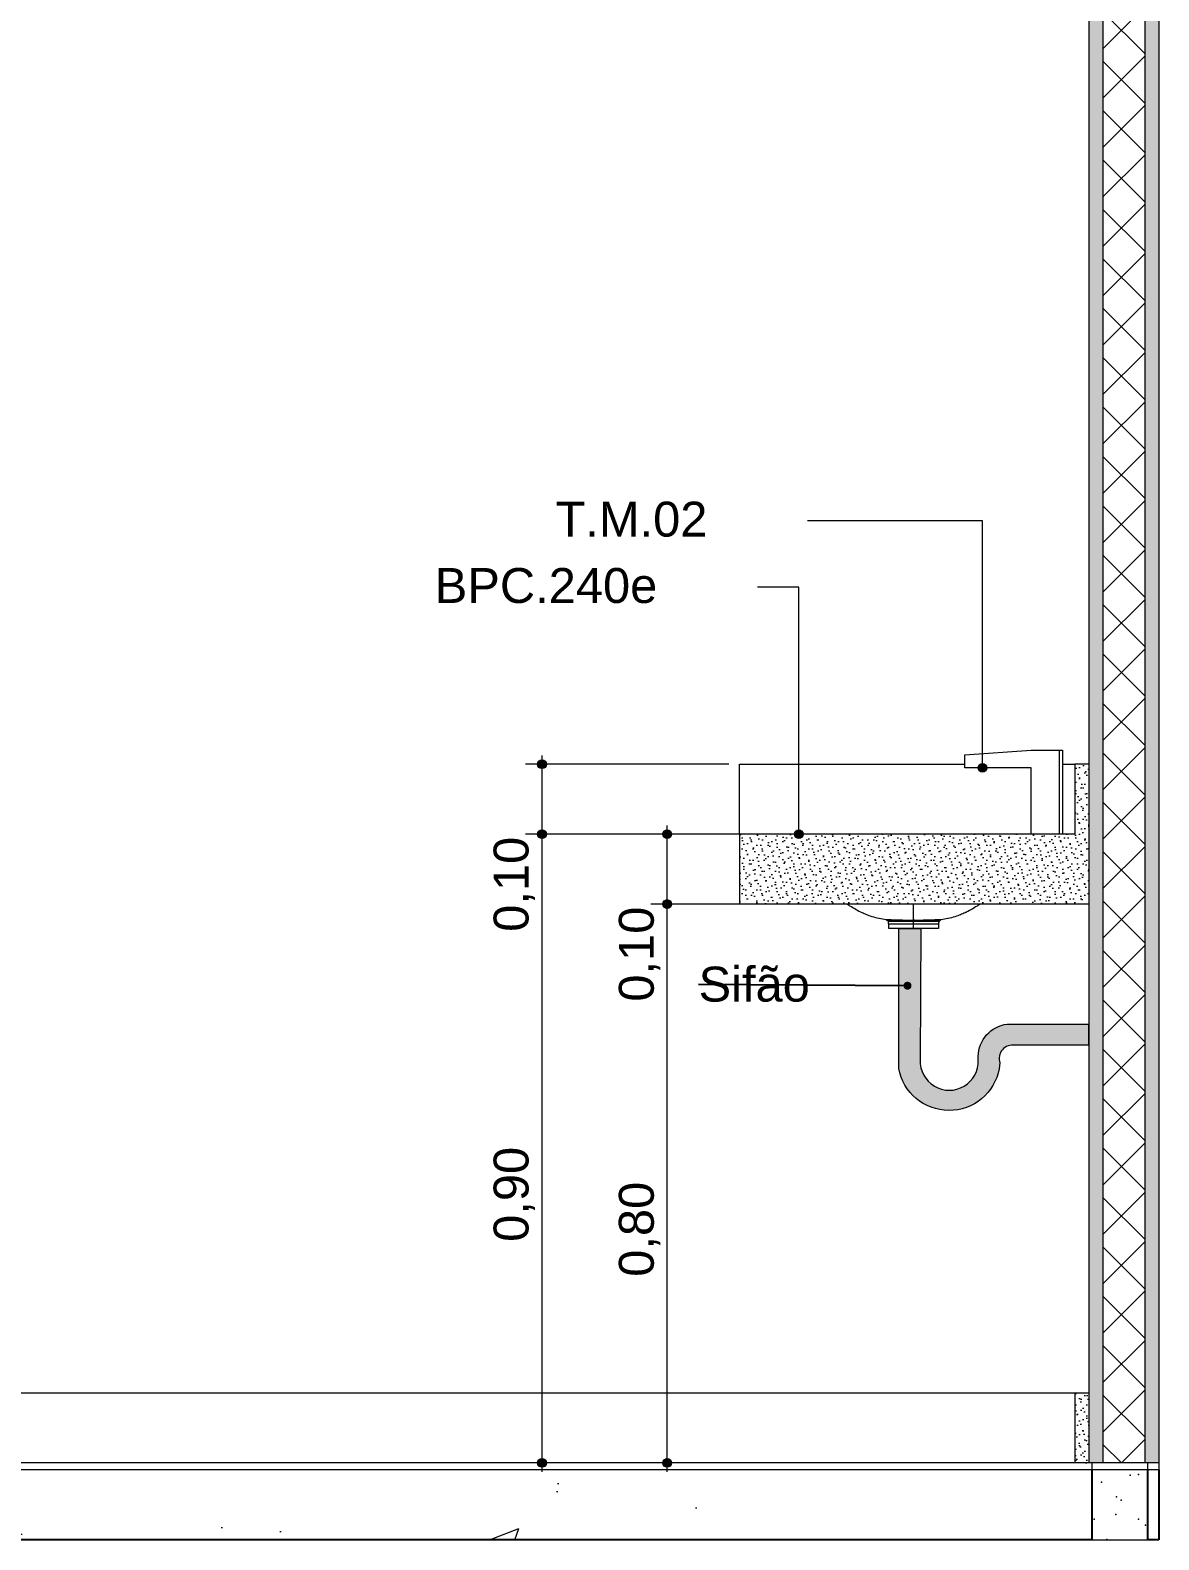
# Model space of a CAD drawing. Header units: metres. Extents: x -1.9 to 95.3, y -2.2 to 2.5.
# Drawn here: x 9.929 to 11.544, y -2.225 to -0.064 of the extents above; entities that cross this region are included whole.
import ezdxf

# ---------------------------------------------------------------- set-up
doc = ezdxf.new("R2010")
doc.units = ezdxf.units.M
doc.header["$MEASUREMENT"] = 0
for name, color, linetype in [('COTAS CORTE', 7, 'Continuous'), ('NOTAS-LAYOUT.EXEC', 7, 'Continuous'), ('PAREDE CONSTRUIR', 7, 'Continuous')]:
    doc.layers.add(name, color=color, linetype=linetype)
for name, color, linetype, lineweight, true_color in [('COTAS CORTE_Caneta_No__25', 7, 'Continuous', 13, 0x982312), ('LAJES.EST_Caneta_No__254', 7, 'Continuous', 0, 0xd1c9ad), ('LAJES.EST_Caneta_No__97', 7, 'Continuous', 13, 0x6b6b6b), ('LOUCAS-METAIS.ARQ_Caneta_No__13', 7, 'Continuous', 0, 0xaaaaaa), ('LOUCAS-METAIS.ARQ_Caneta_No__96', 7, 'Continuous', 0, 0xb6b6b6), ('LOUCAS-METAIS.ARQ_Caneta_No__97', 7, 'Continuous', 13, 0x6b6b6b), ('NOTAS-EXECUTIVO.ARQ_Caneta_No__19', 7, 'Continuous', 0, 0xe9e9e9), ('PISO - Rodapé_Caneta_No__97', 7, 'Continuous', 13, 0x6b6b6b)]:
    doc.layers.add(name, color=color, linetype=linetype, lineweight=lineweight, true_color=true_color)
for name, color, linetype, lineweight in [('LAJES.EST_Caneta_No__241', 7, 'Continuous', 13), ('LAJES.EST_Caneta_No__4', 7, 'Continuous', 25), ('LAJES.EST_Caneta_No__7', 7, 'Continuous', 13), ('NOTAS-EXECUTIVO.ARQ_Caneta_No__1', 7, 'Continuous', 40), ('NOTAS-EXECUTIVO.ARQ_Caneta_No__241', 7, 'Continuous', 13), ('NOTAS-EXECUTIVO.ARQ_Caneta_No__5', 7, 'Continuous', 20), ('NOTAS-LAYOUT.EXEC_Caneta_No__241', 7, 'Continuous', 13), ('NOTAS-LAYOUT.EXEC_Caneta_No__5', 7, 'Continuous', 20), ('PAREDE CONSTRUIR_Caneta_No__241', 7, 'Continuous', 13), ('PAREDE CONSTRUIR_Caneta_No__83', 84, 'Continuous', 0), ('PISO - Rodapé_Caneta_No__11', 7, 'Continuous', 5)]:
    doc.layers.add(name, color=color, linetype=linetype, lineweight=lineweight)
doc.styles.add('GENERATED_STYLE_1', font='arial.ttf')
doc.dimstyles.new('GENERATED_STYLE__2', dxfattribs={"dimtxt": 0.05, "dimasz": 0.02375, "dimexe": 0.18, "dimexo": 0.267183, "dimgap": 0, "dimtad": 1, "dimzin": 0, "dimdsep": 46, "dimtxsty": 'GENERATED_STYLE_1', "dimblk": 'ARROWHEAD_11', "dimblk1": 'ARROWHEAD_11', "dimblk2": 'ARROWHEAD_11', "dimcen": 0.09, "dimclrd": 256, "dimclre": 256, "dimclrt": 256, "dimadec": 0, "dimazin": 0, "dimtfac": 1, "dimtdec": 4, "dimtmove": 0, "dimatfit": 3, "dimfxl": 0, "dimtolj": 1, "dimtzin": 0, "dimarcsym": 0})
doc.dimstyles.new('GENERATED_STYLE__6', dxfattribs={"dimtxt": 0.18, "dimasz": 0.0228, "dimexe": 0.18, "dimexo": 0.0625, "dimgap": 0, "dimtad": 0, "dimtih": 1, "dimtoh": 1, "dimdec": 4, "dimzin": 0, "dimdsep": 46, "dimcen": 0.09, "dimadec": 0, "dimazin": 0, "dimtfac": 1, "dimtdec": 4, "dimtmove": 0, "dimatfit": 3, "dimldrblk": 'ARROWHEAD_11', "dimfxl": 0, "dimtolj": 1, "dimtzin": 0, "dimarcsym": 0})
pattern_1 = [(45, (-39.06765, -1.615), (-0.159099, 0.159099), [0, -0.15, 0, -0.225]), (110, (-38.56765, -1.615), (0.2114308, 0.0769545), [0, -0.11, 0, -0.19])]
pattern_2 = [(50, (-39.06765, -2.115), (-0.546554, 0.0478173), [0.05715, -0.62865]), (355, (-39.06765, -2.115), (-0.10573, 0.5731705), [0.04572, -0.502922]), (100.4514, (-39.0221, -2.119), (0.440824, 0.525353), [0.04857, -0.534271]), (46.1842, (-39.06765, -1.9626), (-0.813237, 0.126127), [0.085725, -0.942975]), (96.6356, (-38.9999, -1.9731), (0.712212, 0.742278), [0.072855, -0.801407]), (351.1842, (-39.06765, -1.9626), (0.712212, 0.742278), [0.06858, -0.754379]), (21, (-38.99145, -2.0007), (-0.454843, 0.3067956), [0.05715, -0.62865]), (326, (-38.99145, -2.0007), (0.185406, 0.552564), [0.04572, -0.50292]), (71.4514, (-38.95355, -2.02627), (0.640249, 0.2457683), [0.04857, -0.53427]), (37.5, (-39.06765, -2.115), (0.0092658, 0.2536651), [0, -0.496824, 0, -0.51054, 0, -0.504825]), (7.5, (-39.06765, -2.115), (0.200459, 0.3005417), [0, -0.291084, 0, -0.485394, 0, -0.192405]), (327.5, (-39.23758, -2.115), (-0.4067718, 0.0171862), [0, -0.1905, 0, -0.59436, 0, -0.78867]), (317.5, (-39.31378, -2.115), (0.4443875, 0.0762795), [0, -0.24765, 0, -0.394716, 0, -0.56007])]
pattern_3 = [(45, (-39.067654, -2.09), (-0.0079549513, 0.0079549513), [0, -0.0075, 0, -0.01125]), (110, (-39.042654, -2.09), (0.010571542, 0.0038477266), [0, -0.0055, 0, -0.0095])]

# ---------------------------------------------------------------- blocks, each defined once
blk = doc.blocks.new('*D44', base_point=(-39.0677, -2.115))
at = {"layer": 'COTAS CORTE_Caneta_No__25', "linetype": 'Continuous', "lineweight": 13, "true_color": 0x982312}
for points in [[(10.6554, -1.215), (10.6559, -1.2174), (10.6572, -1.2194), (10.6593, -1.2208), (10.6616, -1.2212), (10.664, -1.2208), (10.6661, -1.2194), (10.6674, -1.2174), (10.6679, -1.215), (10.6674, -1.2126), (10.6661, -1.2106), (10.664, -1.2092), (10.6616, -1.2087), (10.6593, -1.2092), (10.6572, -1.2106), (10.6559, -1.2126)], [(10.6554, -2.115), (10.6559, -2.1174), (10.6572, -2.1194), (10.6593, -2.1208), (10.6616, -2.1212), (10.664, -2.1208), (10.6661, -2.1194), (10.6674, -2.1174), (10.6679, -2.115), (10.6674, -2.1126), (10.6661, -2.1106), (10.664, -2.1092), (10.6616, -2.1087), (10.6593, -2.1092), (10.6572, -2.1106), (10.6559, -2.1126)]]:
    blk.add_hatch(color=24, dxfattribs=at).paths.add_polyline_path(points)
at = {"layer": 'COTAS CORTE_Caneta_No__25', "color": 24, "linetype": 'Continuous', "lineweight": 13, "true_color": 0x982312}
for p, q in [((10.6554, -1.215), (10.6382, -1.215)), ((10.6616, -2.1087), (10.6616, -1.2212)), ((10.9288, -1.215), (10.6679, -1.215)), ((10.6554, -2.115), (10.6382, -2.115)), ((10.9288, -2.115), (10.6679, -2.115)), ((10.6616, -2.1275), (10.6616, -2.1212))]:
    blk.add_line(p, q, dxfattribs=at)
for centre in [(10.6616, -1.215), (10.6616, -2.115)]:
    blk.add_circle(centre, 0.00625, dxfattribs=at)
at = {"layer": 'COTAS CORTE_Caneta_No__25', "color": 24, "lineweight": 13, "true_color": 0x982312, "char_height": 0.05, "attachment_point": 7, "rotation": 90, "style": 'GENERATED_STYLE_1'}
for s, insert in [('\\A1;{\\pql;\\fArial|b0|i0|c0|p0;\\W1.000000;0,10}', (10.6516, -1.3547)), ('\\A1;{\\pql;\\fArial|b0|i0|c0|p0;\\W1.000000;0,90}', (10.6516, -1.7985))]:
    blk.add_mtext(s, dxfattribs=dict(at, insert=insert))
blk = doc.blocks.new('ARROWHEAD_11')
at = {"color": 0, "linetype": 'Continuous', "lineweight": 0}
blk.add_line((0, 0), (-1, 0), dxfattribs=at)
at = {"color": 0, "linetype": 'Continuous', "lineweight": 0, "const_width": 0.25, "flags": 128}
blk.add_lwpolyline([(-0.125, 0, 1), (0.125, 0, 1)], format="xyb", close=True, dxfattribs=at)
blk = doc.blocks.new('*D45', base_point=(-39.0677, -2.115))
at = {"layer": 'COTAS CORTE_Caneta_No__25', "linetype": 'Continuous', "lineweight": 13, "true_color": 0x982312}
for points in [[(10.6554, -1.115), (10.6559, -1.1174), (10.6572, -1.1194), (10.6593, -1.1208), (10.6616, -1.1212), (10.664, -1.1208), (10.6661, -1.1194), (10.6674, -1.1174), (10.6679, -1.115), (10.6674, -1.1126), (10.6661, -1.1106), (10.664, -1.1092), (10.6616, -1.1087), (10.6593, -1.1092), (10.6572, -1.1106), (10.6559, -1.1126)], [(10.6554, -1.215), (10.6559, -1.2174), (10.6572, -1.2194), (10.6593, -1.2208), (10.6616, -1.2212), (10.664, -1.2208), (10.6661, -1.2194), (10.6674, -1.2174), (10.6679, -1.215), (10.6674, -1.2126), (10.6661, -1.2106), (10.664, -1.2092), (10.6616, -1.2087), (10.6593, -1.2092), (10.6572, -1.2106), (10.6559, -1.2126)]]:
    blk.add_hatch(color=24, dxfattribs=at).paths.add_polyline_path(points)
at = {"layer": 'COTAS CORTE_Caneta_No__25', "color": 24, "linetype": 'Continuous', "lineweight": 13, "true_color": 0x982312}
for p, q in [((10.6554, -1.115), (10.6382, -1.115)), ((10.6616, -1.1087), (10.6616, -1.1025)), ((10.6616, -1.2087), (10.6616, -1.1212)), ((10.9288, -1.115), (10.6679, -1.115)), ((10.6554, -1.215), (10.6382, -1.215)), ((10.9288, -1.215), (10.6679, -1.215))]:
    blk.add_line(p, q, dxfattribs=at)
for centre in [(10.6616, -1.115), (10.6616, -1.215)]:
    blk.add_circle(centre, 0.00625, dxfattribs=at)
blk = doc.blocks.new('*D46', base_point=(-39.0677, -2.115))
at = {"layer": 'COTAS CORTE_Caneta_No__25', "linetype": 'Continuous', "lineweight": 13, "true_color": 0x982312}
for points in [[(10.8346, -1.315), (10.8351, -1.3174), (10.8364, -1.3194), (10.8385, -1.3208), (10.8408, -1.3212), (10.8432, -1.3208), (10.8453, -1.3194), (10.8466, -1.3174), (10.8471, -1.315), (10.8466, -1.3126), (10.8453, -1.3106), (10.8432, -1.3092), (10.8408, -1.3087), (10.8385, -1.3092), (10.8364, -1.3106), (10.8351, -1.3126)], [(10.8346, -2.115), (10.8351, -2.1174), (10.8364, -2.1194), (10.8385, -2.1208), (10.8408, -2.1212), (10.8432, -2.1208), (10.8453, -2.1194), (10.8466, -2.1174), (10.8471, -2.115), (10.8466, -2.1126), (10.8453, -2.1106), (10.8432, -2.1092), (10.8408, -2.1087), (10.8385, -2.1092), (10.8364, -2.1106), (10.8351, -2.1126)]]:
    blk.add_hatch(color=24, dxfattribs=at).paths.add_polyline_path(points)
at = {"layer": 'COTAS CORTE_Caneta_No__25', "color": 24, "linetype": 'Continuous', "lineweight": 13, "true_color": 0x982312}
for p, q in [((10.8346, -1.315), (10.8174, -1.315)), ((11.108, -1.315), (10.8471, -1.315)), ((10.8408, -2.1087), (10.8408, -1.3212)), ((10.8346, -2.115), (10.8174, -2.115)), ((11.108, -2.115), (10.8471, -2.115)), ((10.8408, -2.1275), (10.8408, -2.1212))]:
    blk.add_line(p, q, dxfattribs=at)
for centre in [(10.8408, -1.315), (10.8408, -2.115)]:
    blk.add_circle(centre, 0.00625, dxfattribs=at)
at = {"layer": 'COTAS CORTE_Caneta_No__25', "color": 24, "lineweight": 13, "true_color": 0x982312, "char_height": 0.05, "attachment_point": 7, "rotation": 90, "style": 'GENERATED_STYLE_1'}
for s, insert in [('\\A1;{\\pql;\\fArial|b0|i0|c0|p0;\\W1.000000;0,10}', (10.8308, -1.4547)), ('\\A1;{\\pql;\\fArial|b0|i0|c0|p0;\\W1.000000;0,80}', (10.8308, -1.8485))]:
    blk.add_mtext(s, dxfattribs=dict(at, insert=insert))
blk = doc.blocks.new('*D47', base_point=(-39.0677, -2.115))
at = {"layer": 'COTAS CORTE_Caneta_No__25', "linetype": 'Continuous', "lineweight": 13, "true_color": 0x982312}
for points in [[(10.8346, -1.215), (10.8351, -1.2174), (10.8364, -1.2194), (10.8385, -1.2208), (10.8408, -1.2212), (10.8432, -1.2208), (10.8453, -1.2194), (10.8466, -1.2174), (10.8471, -1.215), (10.8466, -1.2126), (10.8453, -1.2106), (10.8432, -1.2092), (10.8408, -1.2087), (10.8385, -1.2092), (10.8364, -1.2106), (10.8351, -1.2126)], [(10.8346, -1.315), (10.8351, -1.3174), (10.8364, -1.3194), (10.8385, -1.3208), (10.8408, -1.3212), (10.8432, -1.3208), (10.8453, -1.3194), (10.8466, -1.3174), (10.8471, -1.315), (10.8466, -1.3126), (10.8453, -1.3106), (10.8432, -1.3092), (10.8408, -1.3087), (10.8385, -1.3092), (10.8364, -1.3106), (10.8351, -1.3126)]]:
    blk.add_hatch(color=24, dxfattribs=at).paths.add_polyline_path(points)
at = {"layer": 'COTAS CORTE_Caneta_No__25', "color": 24, "linetype": 'Continuous', "lineweight": 13, "true_color": 0x982312}
for p, q in [((10.8408, -1.2087), (10.8408, -1.2025)), ((10.8346, -1.215), (10.8174, -1.215)), ((10.8408, -1.3087), (10.8408, -1.2212)), ((11.108, -1.215), (10.8471, -1.215)), ((10.8346, -1.315), (10.8174, -1.315)), ((11.108, -1.315), (10.8471, -1.315))]:
    blk.add_line(p, q, dxfattribs=at)
for centre in [(10.8408, -1.215), (10.8408, -1.315)]:
    blk.add_circle(centre, 0.00625, dxfattribs=at)
blk = doc.blocks.new('Label_7_3', base_point=(11.029, -1.215))
at = {"layer": 'NOTAS-LAYOUT.EXEC', "linetype": 'Continuous', "lineweight": 0, "true_color": 0x000000}
blk.add_hatch(color=18, dxfattribs=at).paths.add_polyline_path([(11.0227, -1.215), (11.0232, -1.2174), (11.0246, -1.2194), (11.0266, -1.2208), (11.029, -1.2212), (11.0314, -1.2208), (11.0334, -1.2194), (11.0347, -1.2174), (11.0352, -1.215), (11.0347, -1.2126), (11.0334, -1.2106), (11.0314, -1.2092), (11.029, -1.2087), (11.0266, -1.2092), (11.0246, -1.2106), (11.0232, -1.2126)])
at = {"layer": 'NOTAS-LAYOUT.EXEC_Caneta_No__241', "color": 7, "linetype": 'Continuous', "lineweight": 13}
for p, q in [((11.029, -0.8614), (10.9699, -0.8614)), ((11.029, -1.2087), (11.029, -0.8614))]:
    blk.add_line(p, q, dxfattribs=at)
at = {"layer": 'NOTAS-LAYOUT.EXEC_Caneta_No__5', "color": 7, "linetype": 'Continuous', "lineweight": 20}
blk.add_circle((11.029, -1.215), 0.00625, dxfattribs=at)
at = {"layer": 'NOTAS-LAYOUT.EXEC_Caneta_No__241', "color": 7, "lineweight": 13, "insert": (10.9674, -0.8341), "char_height": 0.05, "attachment_point": 3, "style": 'GENERATED_STYLE_1'}
blk.add_mtext('\\A1;{\\pqr;\\pt0,241;\\fArial|b0|i0|c0|p0;\\W1.000000;BPC.240e\\fArial|b0|i0|c0|p0;\\W1.000000;\\A1{\\H.66x;\\S^  ;}\\fArial|b0|i0|c0|p0;\\W1.000000;\\fArial|b0|i0|c0|p0;\\W1.000000;\\A1{\\H.66x;\\S^  ;}\\fArial|b0|i0|c0|p0;\\W1.000000;\\fArial|b0|i0|c0|p0;\\W1.000000;\\fArial|b0|i0|c0|p0;\\W1.000000;\\fArial|b0|i0|c0|p0;\\W1.000000;\\fArial|b0|i0|c0|p0;\\W1.000000;\\fArial|b0|i0|c0|p0;\\W1.000000;\\fArial|b0|i0|c0|p0;\\W1.000000;\\A1{\\H.66x;\\S^  ;}\\fArial|b0|i0|c0|p0;\\W1.000000;\\fArial|b0|i0|c0|p0;\\W1.000000;\\A1{\\H.66x;\\S^  ;}\\fArial|b0|i0|c0|p0;\\W1.000000;\\fArial|b0|i0|c0|p0;\\W1.000000;\\fArial|b0|i0|c0|p0;\\W1.000000;\\fArial|b0|i0|c0|p0;\\W1.000000;\\fArial|b0|i0|c0|p0;\\W1.000000;\\fArial|b0|i0|c0|p0;\\W1.000000;\\fArial|b0|i0|c0|p0;\\W1.000000;\\A1{\\H.66x;\\S^  ;}\\fArial|b0|i0|c0|p0;\\W1.000000;\\fArial|b0|i0|c0|p0;\\W1.000000;\\A1{\\H.66x;\\S^  ;}\\fArial|b0|i0|c0|p0;\\W1.000000;\\fArial|b0|i0|c0|p0;\\W1.000000;\\fArial|b0|i0|c0|p0;\\W1.000000;\\fArial|b0|i0|c0|p0;\\W1.000000;\\fArial|b0|i0|c0|p0;\\W1.000000;\\fArial|b0|i0|c0|p0;\\W1.000000;\\fArial|b0|i0|c0|p0;\\W1.000000;\\A1{\\H.66x;\\S^  ;}\\fArial|b0|i0|c0|p0;\\W1.000000;\\fArial|b0|i0|c0|p0;\\W1.000000;\\A1{\\H.66x;\\S^  ;}\\fArial|b0|i0|c0|p0;\\W1.000000;\\fArial|b0|i0|c0|p0;\\W1.000000;\\fArial|b0|i0|c0|p0;\\W1.000000;\\fArial|b0|i0|c0|p0;\\W1.000000;\\fArial|b0|i0|c0|p0;\\W1.000000;\\fArial|b0|i0|c0|p0;\\W1.000000;\\fArial|b0|i0|c0|p0;\\W1.000000;\\A1{\\H.66x;\\S^  ;}\\fArial|b0|i0|c0|p0;\\W1.000000;\\fArial|b0|i0|c0|p0;\\W1.000000;\\A1{\\H.66x;\\S^  ;}\\fArial|b0|i0|c0|p0;\\W1.000000;\\fArial|b0|i0|c0|p0;\\W1.000000;\\fArial|b0|i0|c0|p0;\\W1.000000;\\fArial|b0|i0|c0|p0;\\W1.000000;\\fArial|b0|i0|c0|p0;\\W1.000000;\\fArial|b0|i0|c0|p0;\\W1.000000;\\fArial|b0|i0|c0|p0;\\W1.000000;\\A1{\\H.66x;\\S^  ;}\\fArial|b0|i0|c0|p0;\\W1.000000;}', dxfattribs=at)
blk = doc.blocks.new('Label_8_3', base_point=(11.2916, -1.12))
at = {"layer": 'NOTAS-LAYOUT.EXEC', "linetype": 'Continuous', "lineweight": 0, "true_color": 0x000000}
blk.add_hatch(color=18, dxfattribs=at).paths.add_polyline_path([(11.2853, -1.12), (11.2858, -1.1224), (11.2872, -1.1244), (11.2892, -1.1258), (11.2916, -1.1262), (11.294, -1.1258), (11.296, -1.1244), (11.2973, -1.1224), (11.2978, -1.12), (11.2973, -1.1176), (11.296, -1.1156), (11.294, -1.1142), (11.2916, -1.1137), (11.2892, -1.1142), (11.2872, -1.1156), (11.2858, -1.1176)])
at = {"layer": 'NOTAS-LAYOUT.EXEC_Caneta_No__241', "color": 7, "linetype": 'Continuous', "lineweight": 13}
for p, q in [((11.2916, -0.7664), (11.0416, -0.7664)), ((11.2916, -1.1137), (11.2916, -0.7664))]:
    blk.add_line(p, q, dxfattribs=at)
at = {"layer": 'NOTAS-LAYOUT.EXEC_Caneta_No__5', "color": 7, "linetype": 'Continuous', "lineweight": 20}
blk.add_circle((11.2916, -1.12), 0.00625, dxfattribs=at)
at = {"layer": 'NOTAS-LAYOUT.EXEC_Caneta_No__241', "color": 7, "lineweight": 13, "insert": (11.0391, -0.7391), "char_height": 0.05, "attachment_point": 3, "style": 'GENERATED_STYLE_1'}
blk.add_mtext('\\A1;{\\pqr;\\pt0,241;\\fArial|b0|i0|c0|p0;\\W1.000000;T.M.02\\fArial|b0|i0|c0|p0;\\W1.000000;\\A1{\\H.66x;\\S^  ;}\\fArial|b0|i0|c0|p0;\\W1.000000;\\fArial|b0|i0|c0|p0;\\W1.000000;\\A1{\\H.66x;\\S^  ;}\\fArial|b0|i0|c0|p0;\\W1.000000;\\fArial|b0|i0|c0|p0;\\W1.000000;\\fArial|b0|i0|c0|p0;\\W1.000000;\\fArial|b0|i0|c0|p0;\\W1.000000;\\fArial|b0|i0|c0|p0;\\W1.000000;\\fArial|b0|i0|c0|p0;\\W1.000000;\\fArial|b0|i0|c0|p0;\\W1.000000;\\A1{\\H.66x;\\S^  ;}\\fArial|b0|i0|c0|p0;\\W1.000000;\\fArial|b0|i0|c0|p0;\\W1.000000;\\A1{\\H.66x;\\S^  ;}\\fArial|b0|i0|c0|p0;\\W1.000000;\\fArial|b0|i0|c0|p0;\\W1.000000;\\fArial|b0|i0|c0|p0;\\W1.000000;\\fArial|b0|i0|c0|p0;\\W1.000000;\\fArial|b0|i0|c0|p0;\\W1.000000;\\fArial|b0|i0|c0|p0;\\W1.000000;\\fArial|b0|i0|c0|p0;\\W1.000000;\\A1{\\H.66x;\\S^  ;}\\fArial|b0|i0|c0|p0;\\W1.000000;\\fArial|b0|i0|c0|p0;\\W1.000000;\\A1{\\H.66x;\\S^  ;}\\fArial|b0|i0|c0|p0;\\W1.000000;\\fArial|b0|i0|c0|p0;\\W1.000000;\\fArial|b0|i0|c0|p0;\\W1.000000;\\fArial|b0|i0|c0|p0;\\W1.000000;\\fArial|b0|i0|c0|p0;\\W1.000000;\\fArial|b0|i0|c0|p0;\\W1.000000;\\fArial|b0|i0|c0|p0;\\W1.000000;\\A1{\\H.66x;\\S^  ;}\\fArial|b0|i0|c0|p0;\\W1.000000;\\fArial|b0|i0|c0|p0;\\W1.000000;\\A1{\\H.66x;\\S^  ;}\\fArial|b0|i0|c0|p0;\\W1.000000;\\fArial|b0|i0|c0|p0;\\W1.000000;\\fArial|b0|i0|c0|p0;\\W1.000000;\\fArial|b0|i0|c0|p0;\\W1.000000;\\fArial|b0|i0|c0|p0;\\W1.000000;\\fArial|b0|i0|c0|p0;\\W1.000000;\\fArial|b0|i0|c0|p0;\\W1.000000;\\A1{\\H.66x;\\S^  ;}\\fArial|b0|i0|c0|p0;\\W1.000000;\\fArial|b0|i0|c0|p0;\\W1.000000;\\A1{\\H.66x;\\S^  ;}\\fArial|b0|i0|c0|p0;\\W1.000000;\\fArial|b0|i0|c0|p0;\\W1.000000;\\fArial|b0|i0|c0|p0;\\W1.000000;\\fArial|b0|i0|c0|p0;\\W1.000000;\\fArial|b0|i0|c0|p0;\\W1.000000;\\fArial|b0|i0|c0|p0;\\W1.000000;\\fArial|b0|i0|c0|p0;\\W1.000000;\\A1{\\H.66x;\\S^  ;}\\fArial|b0|i0|c0|p0;\\W1.000000;}', dxfattribs=at)

msp = doc.modelspace()

# ---------------------------------------------------------------- hatches: boundary and pattern name
at = {"layer": 'LAJES.EST_Caneta_No__254', "linetype": 'Continuous', "lineweight": 0, "true_color": 0xd1c9ad}
h = msp.add_hatch(dxfattribs=at)
h.set_pattern_fill('Haie_OD_0003', color=9, style=0, pattern_type=2)
h.set_pattern_definition(pattern_1)
h.paths.add_polyline_path([(11.448, -2.115), (8.2447, -2.115), (8.2447, -2.125), (11.448, -2.125)])
h = msp.add_hatch(dxfattribs=at)
h.set_pattern_fill('Haie_OD_0003', color=9, style=0, pattern_type=2)
h.set_pattern_definition(pattern_1)
h.paths.add_polyline_path([(11.544, -2.115), (11.528, -2.115), (11.528, -2.125), (11.544, -2.125)])
at = {"layer": 'LAJES.EST_Caneta_No__97', "linetype": 'Continuous', "lineweight": 13, "true_color": 0x6b6b6b}
h = msp.add_hatch(dxfattribs=at)
h.set_pattern_fill('AR_CONC_0003', color=251, style=0, pattern_type=2)
h.set_pattern_definition(pattern_2)
h.paths.add_polyline_path([(8.2447, -2.225), (11.448, -2.225), (11.448, -2.125), (8.2447, -2.125)])
h = msp.add_hatch(dxfattribs=at)
h.set_pattern_fill('AR_CONC_0003', color=251, style=0, pattern_type=2)
h.set_pattern_definition(pattern_2)
h.paths.add_polyline_path([(11.528, -2.125), (11.528, -2.225), (11.544, -2.225), (11.544, -2.125)])
at = {"layer": 'LOUCAS-METAIS.ARQ_Caneta_No__97', "linetype": 'Continuous', "lineweight": 13, "true_color": 0x6b6b6b}
h = msp.add_hatch(dxfattribs=at)
h.set_pattern_fill('cut_stone_0003', color=251, style=0, pattern_type=2)
h.set_pattern_definition(pattern_3)
h.paths.add_polyline_path([(10.944, -1.215), (10.944, -1.315), (11.444, -1.315), (11.444, -1.115), (11.424, -1.115), (11.424, -1.215)])
at = {"layer": 'NOTAS-EXECUTIVO.ARQ_Caneta_No__19', "linetype": 'Continuous', "lineweight": 0, "true_color": 0x747474}
msp.add_hatch(color=8, dxfattribs=at).paths.add_polyline_path([(11.172, -1.5503), (11.172, -1.3501), (11.2034, -1.35), (11.2026, -1.5383, 1.040135), (11.2858, -1.5383), (11.2858, -1.5332, -0.375027), (11.327, -1.4869), (11.3381, -1.4869), (11.4432, -1.4869), (11.4432, -1.5171), (11.3381, -1.5171, 0.569314), (11.3167, -1.5423), (11.3156, -1.5508, -0.835082)])
at = {"layer": 'PAREDE CONSTRUIR', "linetype": 'Continuous', "lineweight": 0, "true_color": 0xffffff}
for points in [[(11.444, 1.035), (11.444, -2.115), (11.464, -2.115), (11.464, 1.035)], [(11.544, 1.035), (11.524, 1.035), (11.524, -2.115), (11.544, -2.115)]]:
    msp.add_hatch(color=7, dxfattribs=at).paths.add_polyline_path(points)
at = {"layer": 'PAREDE CONSTRUIR_Caneta_No__83', "linetype": 'Continuous', "lineweight": 0}
h = msp.add_hatch(dxfattribs=at)
h.set_pattern_fill('Placomur_0003', color=84, style=0, pattern_type=2)
h.set_pattern_definition([(45, (-39.067654, -2.115), (-0.03535534, 0.03535534), []), (135, (-39.067654, -2.115), (0.03535534, 0.03535534), [])])
h.paths.add_polyline_path([(11.464, 1.035), (11.464, -2.115), (11.524, -2.115), (11.524, 1.035)])
at = {"layer": 'PISO - Rodapé_Caneta_No__97', "linetype": 'Continuous', "lineweight": 13, "true_color": 0x6b6b6b}
h = msp.add_hatch(dxfattribs=at)
h.set_pattern_fill('cut_stone_0003', color=251, style=0, pattern_type=2)
h.set_pattern_definition(pattern_3)
h.paths.add_polyline_path([(11.444, -2.015), (11.424, -2.015), (11.424, -2.115), (11.444, -2.115)])

# ---------------------------------------------------------------- linework, layer by layer
at = {"layer": 'LAJES.EST_Caneta_No__241', "color": 7, "linetype": 'Continuous', "lineweight": 13}
for p, q in [((11.528, -2.125), (11.448, -2.125)), ((11.448, -2.225), (11.528, -2.225))]:
    msp.add_line(p, q, dxfattribs=at)
at = {"layer": 'LAJES.EST_Caneta_No__4', "color": 7, "linetype": 'Continuous', "lineweight": 25}
for p, q in [((11.448, -2.125), (11.448, -2.225)), ((11.528, -2.125), (11.528, -2.225)), ((11.544, -2.125), (11.544, -2.225)), ((11.448, -2.225), (8.2447, -2.225)), ((11.544, -2.225), (11.528, -2.225))]:
    msp.add_line(p, q, dxfattribs=at)
at = {"layer": 'LAJES.EST_Caneta_No__7', "color": 7, "linetype": 'Continuous', "lineweight": 13}
for p, q in [((11.424, -2.115), (8.3647, -2.115)), ((11.448, -2.115), (11.448, -2.125)), ((11.528, -2.115), (11.528, -2.125)), ((11.544, -2.115), (11.528, -2.115)), ((11.544, -2.115), (11.544, -2.125)), ((11.448, -2.125), (8.2447, -2.125)), ((11.544, -2.125), (11.528, -2.125))]:
    msp.add_line(p, q, dxfattribs=at)
at = {"layer": 'LAJES.EST_Caneta_No__7', "color": 7, "linetype": 'Continuous', "lineweight": 13, "flags": 128}
msp.add_lwpolyline([(11.448, -2.115), (11.444, -2.115), (11.424, -2.115)], dxfattribs=at)
at = {"layer": 'LAJES.EST_Caneta_No__97', "color": 251, "linetype": 'Continuous', "lineweight": 13, "true_color": 0x6b6b6b}
for p in [(11.503, -2.1325), (11.5152, -2.1317), (11.4622, -2.1423), (11.4834, -2.1635), (11.49, -2.1682), (11.4516, -2.1953), (11.4825, -2.1888), (11.5152, -2.1953), (11.4695, -2.2246), (11.5248, -2.2042)]:
    msp.add_point(p, dxfattribs=at)
at = {"layer": 'LOUCAS-METAIS.ARQ_Caneta_No__13', "color": 253, "linetype": 'Continuous', "lineweight": 0, "true_color": 0xaaaaaa}
for p, q in [((10.944, -1.115), (11.2664, -1.115)), ((10.944, -1.215), (10.944, -1.115)), ((11.4064, -1.115), (11.424, -1.115))]:
    msp.add_line(p, q, dxfattribs=at)
at = {"layer": 'LOUCAS-METAIS.ARQ_Caneta_No__96', "color": 253, "linetype": 'Continuous', "lineweight": 0, "true_color": 0xb6b6b6}
for p, q in [((11.2664, -1.1016), (11.3614, -1.095)), ((11.2664, -1.12), (11.2664, -1.1016)), ((11.3614, -1.095), (11.4014, -1.095)), ((11.4014, -1.095), (11.4064, -1.095)), ((11.4014, -1.095), (11.4014, -1.215)), ((11.4064, -1.095), (11.4064, -1.215)), ((11.3614, -1.12), (11.2664, -1.12)), ((11.3614, -1.215), (11.3614, -1.12)), ((11.424, -1.115), (11.424, -1.215)), ((11.444, -1.115), (11.424, -1.115)), ((10.944, -1.215), (10.944, -1.315)), ((11.0984, -1.3151), (11.0982, -1.315)), ((11.1003, -1.3165), (11.0984, -1.3151)), ((11.1012, -1.3172), (11.1003, -1.3165)), ((11.1022, -1.3179), (11.1012, -1.3172)), ((11.1042, -1.3192), (11.1022, -1.3179)), ((11.1931, -1.3152), (11.1931, -1.315)), ((11.1931, -1.3163), (11.1931, -1.3152)), ((11.1931, -1.3173), (11.1931, -1.3163)), ((11.1931, -1.3184), (11.1931, -1.3173)), ((11.284, -1.3179), (11.282, -1.3192)), ((11.2858, -1.3166), (11.284, -1.3179)), ((11.2859, -1.3165), (11.2858, -1.3166)), ((11.2858, -1.3166), (11.2858, -1.3166)), ((11.2878, -1.3151), (11.2859, -1.3165)), ((11.2859, -1.3165), (11.2865, -1.3161)), ((11.286, -1.3165), (11.2859, -1.3165)), ((11.2865, -1.3161), (11.2874, -1.3155)), ((11.2878, -1.3151), (11.288, -1.315)), ((11.1062, -1.3205), (11.1042, -1.3192)), ((11.107, -1.3209), (11.1062, -1.3205)), ((11.1089, -1.3221), (11.107, -1.3209)), ((11.1109, -1.3233), (11.1089, -1.3221)), ((11.113, -1.3244), (11.1109, -1.3233)), ((11.115, -1.3255), (11.113, -1.3244)), ((11.1154, -1.3257), (11.115, -1.3255)), ((11.1177, -1.3268), (11.1154, -1.3257)), ((11.1194, -1.3276), (11.1177, -1.3268)), ((11.121, -1.3283), (11.1194, -1.3276)), ((11.1227, -1.329), (11.121, -1.3283)), ((11.1244, -1.3297), (11.1227, -1.329)), ((11.1261, -1.3304), (11.1244, -1.3297)), ((11.1279, -1.3311), (11.1261, -1.3304)), ((11.1297, -1.3317), (11.1279, -1.3311)), ((11.1315, -1.3324), (11.1297, -1.3317)), ((11.1341, -1.3332), (11.1315, -1.3324)), ((11.1366, -1.3339), (11.1341, -1.3332)), ((11.1391, -1.3346), (11.1366, -1.3339)), ((11.1412, -1.3352), (11.1391, -1.3346)), ((11.1433, -1.3357), (11.1412, -1.3352)), ((11.1441, -1.3358), (11.1433, -1.3357)), ((11.1465, -1.3363), (11.1441, -1.3358)), ((11.1488, -1.3368), (11.1465, -1.3363)), ((11.1488, -1.3368), (11.1489, -1.3368)), ((11.1488, -1.3368), (11.1488, -1.3368)), ((11.1514, -1.3372), (11.1489, -1.3368)), ((11.1539, -1.3376), (11.1514, -1.3372)), ((11.1542, -1.3376), (11.1539, -1.3376)), ((11.154, -1.3376), (11.1539, -1.3376)), ((11.1542, -1.3376), (11.154, -1.3376)), ((11.1549, -1.3376), (11.1542, -1.3376)), ((11.1543, -1.3377), (11.1542, -1.3376)), ((11.1544, -1.3378), (11.1543, -1.3377)), ((11.1545, -1.3379), (11.1544, -1.3378)), ((11.1549, -1.3379), (11.1545, -1.3379)), ((11.1545, -1.3379), (11.1602, -1.3386)), ((11.1555, -1.3376), (11.1549, -1.3376)), ((11.1559, -1.338), (11.1549, -1.3379)), ((11.1562, -1.3376), (11.1555, -1.3376)), ((11.1576, -1.338), (11.1559, -1.338)), ((11.157, -1.3377), (11.1562, -1.3376)), ((11.1563, -1.3401), (11.1607, -1.3393)), ((11.158, -1.3377), (11.157, -1.3377)), ((11.1598, -1.3381), (11.1576, -1.338)), ((11.1576, -1.338), (11.1602, -1.3386)), ((11.1595, -1.3378), (11.158, -1.3377)), ((11.1613, -1.3378), (11.1595, -1.3378)), ((11.1627, -1.3382), (11.1598, -1.3381)), ((11.1602, -1.3386), (11.1607, -1.3393)), ((11.1633, -1.3379), (11.1613, -1.3378)), ((11.166, -1.3383), (11.1627, -1.3382)), ((11.1655, -1.3379), (11.1633, -1.3379)), ((11.1682, -1.338), (11.1655, -1.3379)), ((11.1698, -1.3384), (11.166, -1.3383)), ((11.1711, -1.3381), (11.1682, -1.338)), ((11.174, -1.3385), (11.1698, -1.3384)), ((11.1741, -1.3382), (11.1711, -1.3381)), ((11.1785, -1.3387), (11.174, -1.3385)), ((11.1773, -1.3383), (11.1741, -1.3382)), ((11.181, -1.3384), (11.1773, -1.3383)), ((11.1832, -1.3388), (11.1785, -1.3387)), ((11.1823, -1.3384), (11.181, -1.3384)), ((11.1886, -1.3386), (11.1823, -1.3384)), ((11.1881, -1.3389), (11.1832, -1.3388)), ((11.1931, -1.3389), (11.1881, -1.3389)), ((11.1931, -1.3386), (11.1886, -1.3386)), ((11.1931, -1.3196), (11.1931, -1.3184)), ((11.1931, -1.3207), (11.1931, -1.3196)), ((11.1931, -1.3217), (11.1931, -1.3207)), ((11.1931, -1.3218), (11.1931, -1.3217)), ((11.1931, -1.3228), (11.1931, -1.3218)), ((11.1931, -1.3237), (11.1931, -1.3228)), ((11.1931, -1.3246), (11.1931, -1.3237)), ((11.1931, -1.3255), (11.1931, -1.3246)), ((11.1931, -1.3272), (11.1931, -1.3255)), ((11.1931, -1.3288), (11.1931, -1.3272)), ((11.1931, -1.3289), (11.1931, -1.3288)), ((11.1931, -1.3292), (11.1931, -1.3289)), ((11.1931, -1.3302), (11.1931, -1.3292)), ((11.1931, -1.331), (11.1931, -1.3302)), ((11.1931, -1.3319), (11.1931, -1.331)), ((11.1931, -1.3326), (11.1931, -1.3319)), ((11.1931, -1.3334), (11.1931, -1.3326)), ((11.1931, -1.3341), (11.1931, -1.3334)), ((11.1931, -1.3347), (11.1931, -1.3341)), ((11.1931, -1.3353), (11.1931, -1.3347)), ((11.1931, -1.3356), (11.1931, -1.3353)), ((11.1931, -1.3364), (11.1931, -1.3356)), ((11.1931, -1.3369), (11.1931, -1.3364)), ((11.1931, -1.3369), (11.1931, -1.3373)), ((11.1931, -1.3376), (11.1931, -1.3373)), ((11.1931, -1.3379), (11.1931, -1.3376)), ((11.1931, -1.3382), (11.1931, -1.3379)), ((11.1931, -1.3384), (11.1931, -1.3382)), ((11.1931, -1.3385), (11.1931, -1.3384)), ((11.1931, -1.3386), (11.1931, -1.3385)), ((11.1931, -1.3386), (11.1931, -1.3386)), ((11.1976, -1.3386), (11.1931, -1.3386)), ((11.1931, -1.3386), (11.1931, -1.3386)), ((11.1931, -1.3387), (11.1931, -1.3386)), ((11.1931, -1.3388), (11.1931, -1.3387)), ((11.1931, -1.3389), (11.1931, -1.3388)), ((11.1981, -1.3389), (11.1931, -1.3389)), ((11.1931, -1.3391), (11.1931, -1.3389)), ((11.1931, -1.3394), (11.1931, -1.3391)), ((11.1931, -1.3396), (11.1931, -1.3394)), ((11.1931, -1.3398), (11.1931, -1.3396)), ((11.2039, -1.3384), (11.1976, -1.3386)), ((11.203, -1.3388), (11.1981, -1.3389)), ((11.2078, -1.3387), (11.203, -1.3388)), ((11.2102, -1.3382), (11.2039, -1.3384)), ((11.2067, -1.3383), (11.2047, -1.3384)), ((11.2096, -1.3383), (11.2067, -1.3383)), ((11.2122, -1.3385), (11.2078, -1.3387)), ((11.2126, -1.3382), (11.2096, -1.3383)), ((11.2164, -1.3384), (11.2122, -1.3385)), ((11.2155, -1.3381), (11.2126, -1.3382)), ((11.2182, -1.338), (11.2155, -1.3381)), ((11.2202, -1.3383), (11.2164, -1.3384)), ((11.2207, -1.3379), (11.2182, -1.338)), ((11.2235, -1.3382), (11.2202, -1.3383)), ((11.222, -1.3379), (11.2207, -1.3379)), ((11.2237, -1.3378), (11.222, -1.3379)), ((11.2264, -1.3381), (11.2235, -1.3382)), ((11.2252, -1.3378), (11.2237, -1.3378)), ((11.2266, -1.3378), (11.2252, -1.3378)), ((11.2286, -1.338), (11.2264, -1.3381)), ((11.2279, -1.3377), (11.2266, -1.3378)), ((11.229, -1.3377), (11.2279, -1.3377)), ((11.2303, -1.338), (11.2286, -1.338)), ((11.23, -1.3376), (11.229, -1.3377)), ((11.2303, -1.3396), (11.2299, -1.3401)), ((11.2308, -1.3376), (11.23, -1.3376)), ((11.2313, -1.3379), (11.2303, -1.338)), ((11.2306, -1.3392), (11.2303, -1.3396)), ((11.231, -1.3388), (11.2306, -1.3392)), ((11.2314, -1.3376), (11.2308, -1.3376)), ((11.2313, -1.3383), (11.231, -1.3388)), ((11.2317, -1.3379), (11.2313, -1.3379)), ((11.2317, -1.3379), (11.2313, -1.3383)), ((11.2321, -1.3376), (11.2314, -1.3376)), ((11.2318, -1.3378), (11.2317, -1.3379)), ((11.2319, -1.3377), (11.2318, -1.3378)), ((11.232, -1.3376), (11.2319, -1.3377)), ((11.2322, -1.3376), (11.232, -1.3376)), ((11.2323, -1.3376), (11.2321, -1.3376)), ((11.2323, -1.3376), (11.2322, -1.3376)), ((11.2348, -1.3372), (11.2323, -1.3376)), ((11.2373, -1.3368), (11.2348, -1.3372)), ((11.2373, -1.3368), (11.2374, -1.3368)), ((11.2397, -1.3363), (11.2374, -1.3368)), ((11.2421, -1.3358), (11.2397, -1.3363)), ((11.2429, -1.3357), (11.2421, -1.3358)), ((11.245, -1.3352), (11.2429, -1.3357)), ((11.2472, -1.3346), (11.245, -1.3352)), ((11.2496, -1.3339), (11.2472, -1.3346)), ((11.2521, -1.3332), (11.2496, -1.3339)), ((11.2547, -1.3324), (11.2521, -1.3332)), ((11.2565, -1.3317), (11.2547, -1.3324)), ((11.2583, -1.3311), (11.2565, -1.3317)), ((11.2601, -1.3304), (11.2583, -1.3311)), ((11.2618, -1.3297), (11.2601, -1.3304)), ((11.2635, -1.329), (11.2618, -1.3297)), ((11.2652, -1.3283), (11.2635, -1.329)), ((11.2669, -1.3276), (11.2652, -1.3283)), ((11.2685, -1.3268), (11.2669, -1.3276)), ((11.2714, -1.3253), (11.2681, -1.327)), ((11.2708, -1.3257), (11.2685, -1.3268)), ((11.273, -1.3245), (11.2708, -1.3257)), ((11.273, -1.3245), (11.2714, -1.3253)), ((11.2751, -1.3234), (11.273, -1.3245)), ((11.2772, -1.3222), (11.2751, -1.3234)), ((11.2792, -1.3209), (11.2772, -1.3222)), ((11.28, -1.3205), (11.2792, -1.3209)), ((11.282, -1.3192), (11.28, -1.3205)), ((11.1581, -1.3401), (11.1563, -1.3401)), ((11.1568, -1.3407), (11.1563, -1.3401)), ((11.1571, -1.3414), (11.1568, -1.3407)), ((11.1574, -1.3421), (11.1571, -1.3414)), ((11.1575, -1.3429), (11.1574, -1.3421)), ((11.1576, -1.3437), (11.1575, -1.3429)), ((11.158, -1.3437), (11.1576, -1.3437)), ((11.1576, -1.35), (11.1576, -1.3437)), ((11.158, -1.35), (11.1576, -1.35)), ((11.1593, -1.3437), (11.158, -1.3437)), ((11.1593, -1.35), (11.158, -1.35)), ((11.1633, -1.3401), (11.1581, -1.3401)), ((11.1615, -1.3437), (11.1593, -1.3437)), ((11.1615, -1.35), (11.1593, -1.35)), ((11.1644, -1.3437), (11.1615, -1.3437)), ((11.1644, -1.35), (11.1615, -1.35)), ((11.1715, -1.3401), (11.1633, -1.3401)), ((11.168, -1.3437), (11.1644, -1.3437)), ((11.168, -1.35), (11.1644, -1.35)), ((11.1722, -1.3437), (11.168, -1.3437)), ((11.1722, -1.35), (11.168, -1.35)), ((11.1817, -1.3401), (11.1715, -1.3401)), ((11.177, -1.3437), (11.1722, -1.3437)), ((11.177, -1.35), (11.1722, -1.35)), ((11.1821, -1.3437), (11.177, -1.3437)), ((11.1821, -1.35), (11.177, -1.35)), ((11.1931, -1.3401), (11.1817, -1.3401)), ((11.1875, -1.3437), (11.1821, -1.3437)), ((11.1875, -1.35), (11.1821, -1.35)), ((11.1931, -1.3437), (11.1875, -1.3437)), ((11.1931, -1.35), (11.1875, -1.35)), ((11.1931, -1.3401), (11.1931, -1.3398)), ((11.2045, -1.3401), (11.1931, -1.3401)), ((11.1931, -1.3407), (11.1931, -1.3401)), ((11.1931, -1.3414), (11.1931, -1.3407)), ((11.1931, -1.3421), (11.1931, -1.3414)), ((11.1931, -1.3429), (11.1931, -1.3421)), ((11.1931, -1.3437), (11.1931, -1.3429)), ((11.1987, -1.3437), (11.1931, -1.3437)), ((11.1931, -1.35), (11.1931, -1.3437)), ((11.1987, -1.35), (11.1931, -1.35)), ((11.2041, -1.3437), (11.1987, -1.3437)), ((11.2041, -1.35), (11.1987, -1.35)), ((11.2092, -1.3437), (11.2041, -1.3437)), ((11.2092, -1.35), (11.2041, -1.35)), ((11.2147, -1.3401), (11.2045, -1.3401)), ((11.214, -1.3437), (11.2092, -1.3437)), ((11.214, -1.35), (11.2092, -1.35)), ((11.2182, -1.3437), (11.214, -1.3437)), ((11.2182, -1.35), (11.214, -1.35)), ((11.2229, -1.3401), (11.2147, -1.3401)), ((11.2218, -1.3437), (11.2182, -1.3437)), ((11.2218, -1.35), (11.2182, -1.35)), ((11.2247, -1.3437), (11.2218, -1.3437)), ((11.2247, -1.35), (11.2218, -1.35)), ((11.2281, -1.3401), (11.2229, -1.3401)), ((11.2269, -1.3437), (11.2247, -1.3437)), ((11.2269, -1.35), (11.2247, -1.35)), ((11.2282, -1.3437), (11.2269, -1.3437)), ((11.2282, -1.35), (11.2269, -1.35)), ((11.2299, -1.3401), (11.2281, -1.3401)), ((11.2286, -1.3437), (11.2282, -1.3437)), ((11.2286, -1.35), (11.2282, -1.35)), ((11.2287, -1.3429), (11.2286, -1.3437)), ((11.2286, -1.3437), (11.2286, -1.35)), ((11.2288, -1.3421), (11.2287, -1.3429)), ((11.2291, -1.3414), (11.2288, -1.3421)), ((11.2294, -1.3407), (11.2291, -1.3414)), ((11.2299, -1.3401), (11.2294, -1.3407))]:
    msp.add_line(p, q, dxfattribs=at)
at = {"layer": 'LOUCAS-METAIS.ARQ_Caneta_No__96', "color": 253, "linetype": 'Continuous', "lineweight": 0, "true_color": 0xb6b6b6, "flags": 128}
for points in [[(11.424, -1.215), (10.964, -1.215), (10.944, -1.215)], [(11.444, -1.315), (11.424, -1.315), (10.964, -1.315), (10.944, -1.315)]]:
    msp.add_lwpolyline(points, dxfattribs=at)
at = {"layer": 'NOTAS-EXECUTIVO.ARQ_Caneta_No__5', "color": 7, "linetype": 'Continuous', "lineweight": 20, "flags": 128}
msp.add_lwpolyline([(11.172, -1.5503), (11.172, -1.3501), (11.2034, -1.35), (11.2026, -1.5383, 1.040135), (11.2858, -1.5383), (11.2858, -1.5332, -0.375027), (11.327, -1.4869), (11.3381, -1.4869), (11.4432, -1.4869), (11.4432, -1.5171), (11.3381, -1.5171, 0.569314), (11.3167, -1.5423), (11.3156, -1.5508, -0.835082)], format="xyb", close=True, dxfattribs=at)
at = {"layer": 'PAREDE CONSTRUIR_Caneta_No__241', "color": 7, "linetype": 'Continuous', "lineweight": 13}
for p, q in [((11.444, 1.035), (11.444, -1.115)), ((11.464, 1.035), (11.464, -2.115)), ((11.524, 1.035), (11.524, -2.115)), ((11.544, 1.035), (11.544, -2.015)), ((11.444, -1.315), (11.444, -2.015)), ((11.444, -2.015), (11.444, -2.115)), ((11.544, -2.015), (11.544, -2.115))]:
    msp.add_line(p, q, dxfattribs=at)
at = {"layer": 'PAREDE CONSTRUIR_Caneta_No__241', "color": 7, "linetype": 'Continuous', "lineweight": 13, "flags": 128}
for points in [[(11.444, -1.115), (11.444, -1.215), (11.444, -1.315)], [(11.528, -2.115), (11.524, -2.115), (11.464, -2.115), (11.448, -2.115)]]:
    msp.add_lwpolyline(points, dxfattribs=at)
at = {"layer": 'PISO - Rodapé_Caneta_No__11', "color": 7, "linetype": 'Continuous', "lineweight": 5}
for p, q in [((11.424, -2.015), (8.9335, -2.015)), ((11.424, -2.015), (11.424, -2.115)), ((11.444, -2.015), (11.424, -2.015))]:
    msp.add_line(p, q, dxfattribs=at)

# ---------------------------------------------------------------- block references
at = {"layer": 'NOTAS-LAYOUT.EXEC', "color": 7, "linetype": 'Continuous', "lineweight": 13}
for name, p in [('Label_8_3', (11.2916, -1.12)), ('Label_7_3', (11.029, -1.215))]:
    msp.add_blockref(name, p, dxfattribs=at)

# ---------------------------------------------------------------- texts
at = {"layer": 'NOTAS-EXECUTIVO.ARQ_Caneta_No__1', "color": 7, "linetype": 'Continuous', "lineweight": 40, "insert": (10.8856, -1.43), "char_height": 0.05, "attachment_point": 4, "style": 'GENERATED_STYLE_1'}
msp.add_mtext('\\A1;{\\pql;\\fArial|b0|i0|c0|p0;\\W1.000000;Sifão}', dxfattribs=at)

# ---------------------------------------------------------------- dimensions: what is measured, and where the dimension line sits
at = {"layer": 'COTAS CORTE', "color": 24, "linetype": 'Continuous', "lineweight": 13, "true_color": 0x982312}
for base, p1, p2, picture, middle in [((10.6616, -1.115), (10.9866, -1.215), (10.9866, -1.115), '*D45', (10.6266, -1.29)), ((10.6616, -1.215), (11.528, -2.115), (10.9866, -1.215), '*D44', (10.6266, -1.7337)), ((10.8408, -1.215), (10.944, -1.315), (10.944, -1.215), '*D47', (10.8058, -1.39)), ((10.8408, -1.315), (11.528, -2.115), (10.944, -1.315), '*D46', (10.8058, -1.7837))]:
    dim = msp.add_linear_dim(base=base, p1=p1, p2=p2, angle=90, dimstyle='GENERATED_STYLE__2', dxfattribs=at)
    dim.commit()
    dim.dimension.update_dxf_attribs({"geometry": picture, "text_midpoint": middle, "dimtype": 160, "text_rotation": 90})

# ---------------------------------------------------------------- leaders
at = {"layer": 'NOTAS-EXECUTIVO.ARQ_Caneta_No__241', "color": 7, "linetype": 'Continuous', "lineweight": 13, "annotation_type": 0, "has_hookline": 1, "hookline_direction": 1, "text_width": 0.1533}
msp.add_leader([(11.1845, -1.4319), (10.8856, -1.43)], dimstyle='GENERATED_STYLE__6', dxfattribs=at)

doc.saveas('drawing.dxf')
